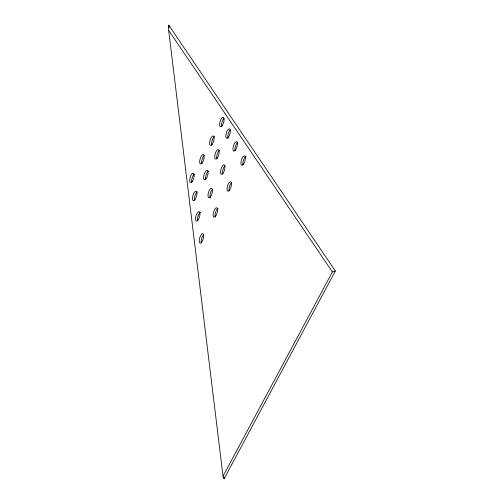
<?xml version="1.0" encoding="UTF-8"?>
<svg xmlns="http://www.w3.org/2000/svg" width="504" height="504" viewBox="0 0 504 504"><rect width="100%" height="100%" fill="white"/><g stroke="black" fill="none" stroke-linecap="round" stroke-linejoin="round"><path stroke-width="0.76" d="M168.651 30.309L168.796 25.2L335.349 271.026L224.11 478.8L223.026 476.185L168.651 30.309L332.369 271.952L223.026 476.185M332.369 271.952L335.349 271.026M168.796 25.2L169.079 27.544M223.921 477.238L224.11 478.8M211.73 145.139A4.933 1.84 -73.4 0 1 212.222 140.213A4.933 1.84 -73.4 0 1 214.679 136.559M194.569 200.403A4.933 1.84 -73.4 0 1 195.054 195.476A4.933 1.84 -73.4 0 1 197.518 191.822M205.695 179.626A4.933 1.84 -73.4 0 1 206.18 174.699A4.933 1.84 -73.4 0 1 208.643 171.045M229.131 190.966A4.933 1.84 -73.4 0 1 231.506 182.757M221.697 126.529A4.933 1.84 -73.4 0 1 224.078 118.32M243.035 164.991A4.933 1.84 -73.4 0 1 243.52 160.064A4.933 1.84 -73.4 0 1 245.983 156.41M215.221 216.941A4.933 1.84 -73.4 0 1 215.712 212.008A4.933 1.84 -73.4 0 1 218.169 208.354M201.317 242.909A4.933 1.84 -73.4 0 1 203.698 234.7M197.599 220.853A4.933 1.84 -73.4 0 1 198.085 215.926A4.933 1.84 -73.4 0 1 200.548 212.272M210.407 198.053A4.933 1.84 -73.4 0 1 210.237 193.788A4.933 1.84 -73.4 0 1 212.493 189.271M222.629 174.107A4.933 1.84 -73.4 0 1 225.004 165.892M235.084 150.835A4.933 1.84 -73.4 0 1 237.46 142.626M227.94 138.071A4.933 1.84 -73.4 0 1 230.322 129.862M216.821 158.848A4.933 1.84 -73.4 0 1 217.306 153.922A4.933 1.84 -73.4 0 1 219.769 150.268M201.77 163.756A4.933 1.84 -73.4 0 1 204.145 155.547M191.803 182.366A4.933 1.84 -73.4 0 1 194.179 174.157M212.165 144.308A4.933 1.84 -73.4 0 0 213.658 136.193A4.933 1.84 -73.4 0 0 209.777 141.485A4.933 1.84 -73.4 0 0 212.165 144.308M195.004 199.571A4.933 1.84 -73.4 0 0 196.497 191.457A4.933 1.84 -73.4 0 0 192.616 196.749A4.933 1.84 -73.4 0 0 195.004 199.571M206.13 178.794A4.933 1.84 -73.4 0 0 207.623 170.673A4.933 1.84 -73.4 0 0 203.742 175.972A4.933 1.84 -73.4 0 0 206.13 178.794M243.463 164.159A4.933 1.84 -73.4 0 0 244.957 156.045A4.933 1.84 -73.4 0 0 241.082 161.337A4.933 1.84 -73.4 0 0 243.463 164.159M217.249 158.017A4.933 1.84 -73.4 0 0 218.742 149.896A4.933 1.84 -73.4 0 0 214.868 155.194A4.933 1.84 -73.4 0 0 217.249 158.017M222.132 125.698A4.933 1.84 -73.4 0 0 223.625 117.577A4.933 1.84 -73.4 0 0 219.744 122.875A4.933 1.84 -73.4 0 0 222.132 125.698M229.559 190.134A4.933 1.84 -73.4 0 0 231.053 182.02A4.933 1.84 -73.4 0 0 227.178 187.312A4.933 1.84 -73.4 0 0 229.559 190.134M210.546 196.648A4.933 1.84 -73.4 0 0 212.039 188.528A4.933 1.84 -73.4 0 0 208.158 193.826A4.933 1.84 -73.4 0 0 210.546 196.648M198.028 220.021A4.933 1.84 -73.4 0 0 199.521 211.907A4.933 1.84 -73.4 0 0 195.647 217.199A4.933 1.84 -73.4 0 0 198.028 220.021M201.751 242.078A4.933 1.84 -73.4 0 0 203.244 233.963A4.933 1.84 -73.4 0 0 199.363 239.255A4.933 1.84 -73.4 0 0 201.751 242.078M228.375 137.239A4.933 1.84 -73.4 0 0 229.868 129.118A4.933 1.84 -73.4 0 0 225.987 134.417A4.933 1.84 -73.4 0 0 228.375 137.239M215.655 216.109A4.933 1.84 -73.4 0 0 217.148 207.988A4.933 1.84 -73.4 0 0 213.274 213.28A4.933 1.84 -73.4 0 0 215.655 216.109M202.198 162.924A4.933 1.84 -73.4 0 0 203.692 154.804A4.933 1.84 -73.4 0 0 199.817 160.102A4.933 1.84 -73.4 0 0 202.198 162.924M223.058 173.275A4.933 1.84 -73.4 0 0 224.551 165.154A4.933 1.84 -73.4 0 0 220.676 170.447A4.933 1.84 -73.4 0 0 223.058 173.275M235.513 150.003A4.933 1.84 -73.4 0 0 237.006 141.889A4.933 1.84 -73.4 0 0 233.132 147.181A4.933 1.84 -73.4 0 0 235.513 150.003M192.232 181.534A4.933 1.84 -73.4 0 0 193.725 173.42A4.933 1.84 -73.4 0 0 189.851 178.712A4.933 1.84 -73.4 0 0 192.232 181.534"/></g></svg>
